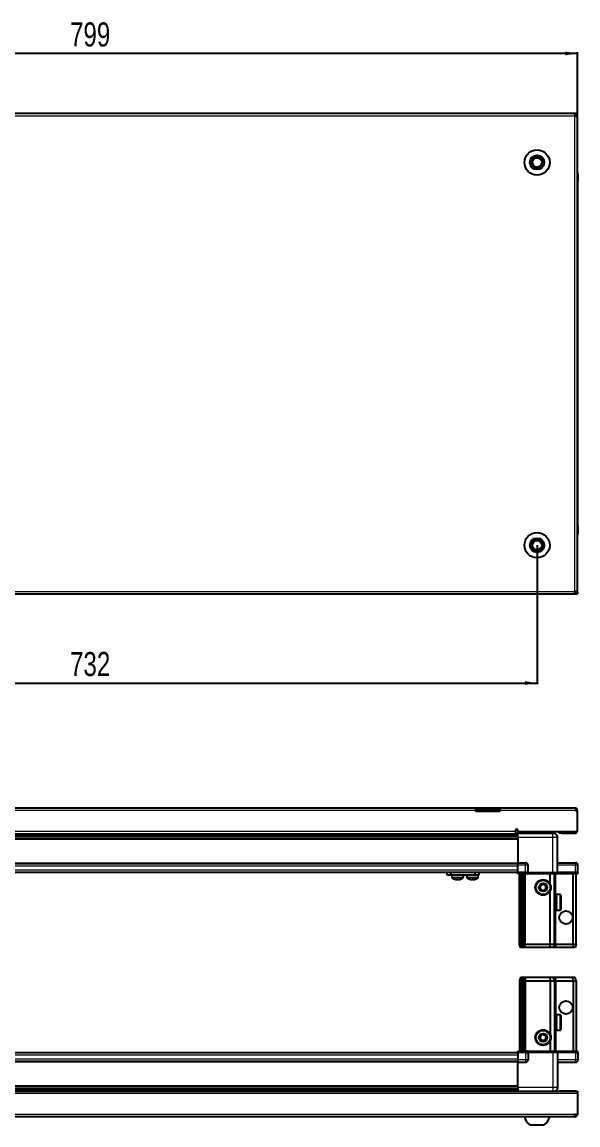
# Model space of a CAD drawing. Header units: millimetres. Extents: x 799 to 3115, y 853 to 1828.
# Drawn here: x 1261 to 1723, y 853 to 1770 of the extents above; entities that cross this region are included whole.
import ezdxf

# ---------------------------------------------------------------- set-up
doc = ezdxf.new("R2010")
doc.units = ezdxf.units.MM
doc.layers.add('FORMAT', color=7, linetype='Continuous')
doc.styles.add('SLDTEXTSTYLE0', font='TXT', dxfattribs={"width": 0.75})
doc.dimstyles.new('SLDDIMSTYLE0', dxfattribs={"dimtxt": 20, "dimasz": 10, "dimexe": 0, "dimexo": 0.0625, "dimgap": 5, "dimtad": 2, "dimdec": 1, "dimrnd": 1e-09, "dimzin": 12, "dimdsep": 46, "dimtxsty": 'SLDTEXTSTYLE0', "dimsah": 1, "dimcen": 0.09, "dimadec": 0, "dimazin": 3, "dimtfac": 1, "dimtofl": 0, "dimtmove": 0, "dimatfit": 3, "dimfxl": 0, "dimfrac": 2, "dimtolj": 1, "dimtzin": 12, "dimarcsym": 0})

# ---------------------------------------------------------------- blocks, each defined once
blk = doc.blocks.new('_D_1')
at = {"layer": 'FORMAT'}
for p, q in [((923.97, 1693.44), (923.97, 1744.43)), ((1722.97, 1743.43), (923.97, 1743.43)), ((1722.97, 1693.44), (1722.97, 1744.43))]:
    blk.add_line(p, q, dxfattribs=at)
for points in [[(923.97, 1743.43), (933.97, 1741.9), (933.97, 1744.97)], [(1722.97, 1743.43), (1712.97, 1744.97), (1712.97, 1741.9)]]:
    blk.add_solid(points, dxfattribs=at)
at = {"layer": 'FORMAT', "insert": (1301.3, 1769.22), "char_height": 20, "attachment_point": 1, "style": 'SLDTEXTSTYLE0'}
blk.add_mtext('799', dxfattribs=at)
blk = doc.blocks.new('_D_2')
at = {"layer": 'FORMAT'}
for p, q in [((957.47, 1334.92), (957.47, 1219.43)), ((1689.47, 1334.92), (1689.47, 1219.43)), ((957.47, 1220.43), (1689.47, 1220.43))]:
    blk.add_line(p, q, dxfattribs=at)
for points in [[(957.47, 1220.43), (967.47, 1218.9), (967.47, 1221.97)], [(1689.47, 1220.43), (1679.47, 1221.97), (1679.47, 1218.9)]]:
    blk.add_solid(points, dxfattribs=at)
at = {"layer": 'FORMAT', "insert": (1301.3, 1246.22), "char_height": 20, "attachment_point": 1, "style": 'SLDTEXTSTYLE0'}
blk.add_mtext('732', dxfattribs=at)

msp = doc.modelspace()

# ---------------------------------------------------------------- linework, layer by layer
at = {"color": 7, "linetype": 'Continuous', "lineweight": 25}
for p, q in [((1720.87, 1693.43), (926.07, 1693.43)), ((1720.87, 1691.33), (1720.87, 1693.43)), ((1722.97, 1693.43), (1720.87, 1693.43)), ((1720.87, 1691.93), (1722.97, 1691.93)), ((1720.87, 1691.33), (1722.97, 1691.33)), ((1722.97, 1691.93), (1722.97, 1693.43)), ((1722.97, 1691.33), (1722.97, 1691.93)), ((1722.97, 1296.53), (1722.97, 1691.33)), ((1722.97, 1644.76), (1722.97, 1644.76)), ((1723.47, 1643.43), (1723.47, 1636.93)), ((1723.47, 1636.93), (1723.47, 1643.43)), ((1722.97, 1636.93), (1723.47, 1636.93)), ((1723.32, 1350.93), (1723.32, 1636.93)), ((1723.47, 1636.93), (1723.47, 1636.93)), ((1723.47, 1636.93), (1723.47, 1636.93)), ((1722.97, 1350.93), (1723.47, 1350.93)), ((1723.47, 1350.93), (1723.47, 1350.93)), ((1723.47, 1344.43), (1723.47, 1350.93)), ((1723.47, 1350.93), (1723.47, 1344.43)), ((926.07, 1294.43), (1720.87, 1294.43)), ((1720.87, 1294.43), (1720.87, 1296.53)), ((1722.97, 1296.53), (1720.87, 1296.53)), ((1722.97, 1295.93), (1720.87, 1295.93)), ((1720.87, 1294.43), (1722.97, 1294.43)), ((1722.97, 1295.93), (1722.97, 1296.53)), ((1722.97, 1295.93), (1722.97, 1294.43)), ((1008.47, 1116.67), (1638.47, 1116.67)), ((1638.47, 1114.57), (1638.47, 1116.67)), ((1638.47, 1116.67), (1648.47, 1116.67)), ((1648.47, 1115.17), (1638.47, 1115.17)), ((1638.47, 1113.67), (1638.47, 1114.57)), ((1658.47, 1113.67), (1638.47, 1113.67)), ((1648.47, 1116.67), (1658.47, 1116.67)), ((1658.47, 1115.17), (1648.47, 1115.17)), ((1658.47, 1116.67), (1721.37, 1116.67)), ((1658.47, 1116.67), (1658.47, 1114.57)), ((1658.47, 1113.67), (1658.47, 1114.57)), ((1721.97, 1114.57), (1721.97, 1113.67)), ((1721.97, 1114.57), (1722.97, 1114.57)), ((1722.97, 1113.67), (1721.97, 1113.67)), ((1722.97, 1113.67), (1722.97, 1114.57)), ((1722.97, 1097.17), (1722.97, 1113.67)), ((1673.47, 1093.23), (973.47, 1093.23)), ((1673.47, 1093.19), (973.47, 1093.19)), ((975.47, 1095.17), (1671.47, 1095.17)), ((999.59, 1095.02), (1647.35, 1095.02)), ((1641.97, 1095.17), (1641.97, 1095.02)), ((1642.08, 1095.17), (1642.08, 1095.02)), ((1642.26, 1095.17), (1642.26, 1095.02)), ((1642.77, 1095.17), (1642.77, 1095.02)), ((1643.16, 1095.17), (1643.16, 1095.02)), ((1644.02, 1095.17), (1644.02, 1095.02)), ((1644.58, 1095.17), (1644.58, 1095.02)), ((1645.7, 1095.17), (1645.7, 1095.02)), ((1646.38, 1095.17), (1646.38, 1095.02)), ((1647.35, 1095.02), (1647.65, 1095.02)), ((1647.65, 1095.17), (1647.65, 1095.02)), ((1647.65, 1095.02), (1647.66, 1095.02)), ((1647.66, 1095.02), (1648.39, 1095.02)), ((1647.92, 1095.17), (1647.92, 1095.02)), ((1648.39, 1095.17), (1648.39, 1095.02)), ((1648.39, 1095.02), (1649.68, 1095.02)), ((1649.59, 1095.02), (1673.47, 1095.02)), ((1649.68, 1095.17), (1649.68, 1095.02)), ((1649.78, 1095.17), (1649.78, 1095.02)), ((1650.4, 1095.17), (1650.4, 1095.02)), ((1651.6, 1095.17), (1651.6, 1095.02)), ((1652.22, 1095.17), (1652.22, 1095.02)), ((1653.21, 1095.17), (1653.21, 1095.02)), ((1653.68, 1095.17), (1653.68, 1095.02)), ((1654.35, 1095.17), (1654.35, 1095.02)), ((1654.63, 1095.17), (1654.63, 1095.02)), ((1654.92, 1095.17), (1654.92, 1095.02)), ((1654.97, 1095.02), (1654.97, 1095.17)), ((1654.97, 1095.17), (1654.97, 1095.02)), ((1671.47, 1097.27), (1671.47, 1098.02)), ((1671.47, 1097.27), (1671.47, 1095.17)), ((1673.47, 1098.02), (1673.47, 1097.17)), ((1673.47, 1097.17), (1722.97, 1097.17)), ((1673.47, 1097.17), (1673.47, 1095.67)), ((1673.47, 1095.67), (1702.47, 1095.67)), ((1673.47, 1092.17), (1673.47, 1071.17)), ((1676.22, 1097.17), (1676.22, 1095.67)), ((1702.72, 1095.67), (1702.72, 1097.17)), ((1706.47, 1063.17), (1706.47, 1092.17)), ((1707.97, 1095.67), (1707.97, 1097.17)), ((1709.97, 1095.67), (1707.97, 1095.67)), ((1709.97, 1095.67), (1720.87, 1095.67)), ((973.47, 1070.52), (1673.47, 1070.52)), ((973.47, 1063.32), (1673.47, 1063.32)), ((1614.82, 1060.82), (1614.82, 1063.32)), ((1617.82, 1063.32), (1617.82, 1060.82)), ((1638.02, 1060.82), (1638.02, 1063.32)), ((1641.02, 1063.32), (1641.02, 1060.82)), ((1673.47, 1071.17), (1679.97, 1071.17)), ((1673.47, 1069.17), (1673.47, 1071.17)), ((1673.47, 1063.17), (1673.47, 1069.17)), ((1673.47, 1063.17), (1679.97, 1063.17)), ((1673.47, 1063.17), (1673.47, 1062.84)), ((1673.47, 1063.17), (1673.47, 1063.17)), ((1679.97, 1063.17), (1673.47, 1063.17)), ((1673.47, 1061.97), (1673.47, 1062.84)), ((1673.47, 1062.84), (1673.47, 1062.84)), ((1673.47, 1062.84), (1679.97, 1062.84)), ((1681.97, 1063.17), (1679.97, 1063.17)), ((1681.97, 1063.17), (1681.97, 1069.17)), ((1681.97, 1063.17), (1681.97, 1061.97)), ((1681.97, 1063.17), (1682.17, 1063.17)), ((1682.17, 1063.17), (1702.47, 1063.17)), ((1702.47, 1063.17), (1706.47, 1063.17)), ((1706.47, 1071.17), (1721.47, 1071.17)), ((1706.47, 1063.17), (1706.47, 1061.97)), ((1706.47, 1063.17), (1706.67, 1063.17)), ((1706.67, 1063.17), (1721.47, 1063.17)), ((1721.47, 1063.17), (1706.67, 1063.17)), ((1723.47, 1063.17), (1721.47, 1063.17)), ((1722.97, 1061.97), (1723.47, 1062.84)), ((1723.47, 1063.17), (1723.47, 1069.17)), ((1723.47, 1063.17), (1723.47, 1062.84)), ((1617.82, 1060.82), (1614.82, 1060.82)), ((1638.02, 1060.82), (1617.82, 1060.82)), ((1618.67, 1060.82), (1618.67, 1058.92)), ((1628.17, 1058.92), (1628.17, 1060.82)), ((1628.22, 1058.92), (1628.22, 1060.82)), ((1631.17, 1060.82), (1631.17, 1058.92)), ((1641.02, 1060.82), (1638.02, 1060.82)), ((1640.67, 1058.92), (1640.67, 1060.82)), ((1681.29, 1061.97), (1673.47, 1061.97)), ((1674.97, 1003.67), (1674.97, 1061.97)), ((1676.47, 1003.67), (1676.47, 1061.97)), ((1677.97, 1003.67), (1677.97, 1061.97)), ((1678.97, 1003.67), (1678.97, 1061.97)), ((1681.29, 1061.97), (1681.97, 1061.97)), ((1682.17, 1061.97), (1681.97, 1061.97)), ((1702.47, 1061.97), (1682.17, 1061.97)), ((1700.47, 1053.17), (1700.47, 1061.97)), ((1706.47, 1061.97), (1702.47, 1061.97)), ((1703.97, 1003.67), (1703.97, 1061.97)), ((1706.67, 1061.97), (1706.47, 1061.97)), ((1721.47, 1061.97), (1706.67, 1061.97)), ((1719.47, 1003.67), (1719.47, 1061.97)), ((1721.47, 1061.97), (1722.97, 1061.97)), ((1721.97, 1003.67), (1721.97, 1061.97)), ((1700.47, 1003.67), (1700.47, 1048.17)), ((1708.37, 1044.67), (1705.47, 1044.67)), ((1705.47, 1044.67), (1705.47, 1044.66)), ((1705.97, 1044.66), (1705.47, 1044.66)), ((1705.47, 1044.66), (1705.47, 1044.58)), ((1705.47, 1044.58), (1705.47, 1044.24)), ((1705.97, 1044.58), (1705.47, 1044.58)), ((1705.97, 1044.58), (1705.97, 1044.66)), ((1704, 1042.17), (1703.97, 1042.17)), ((1704.49, 1041.48), (1704, 1042.17)), ((1704, 1042.17), (1704, 1041.13)), ((1704, 1041.13), (1704, 1034.17)), ((1704.97, 1042.17), (1704.49, 1041.48)), ((1704.49, 1041.48), (1704.49, 1040.62)), ((1704.49, 1040.62), (1704.49, 1034.86)), ((1704.97, 1042.17), (1704.97, 1041.13)), ((1704.97, 1041.13), (1704.97, 1034.17)), ((1705.47, 1042.57), (1705.37, 1042.57)), ((1705.37, 1042.57), (1705.37, 1033.77)), ((1705.97, 1044.24), (1705.47, 1044.24)), ((1705.47, 1044.24), (1705.47, 1043.93)), ((1705.47, 1043.93), (1705.47, 1043.22)), ((1705.97, 1043.93), (1705.47, 1043.93)), ((1705.97, 1043.22), (1705.47, 1043.22)), ((1705.47, 1043.22), (1705.47, 1042.72)), ((1705.47, 1042.72), (1705.47, 1041.71)), ((1705.97, 1042.72), (1705.47, 1042.72)), ((1705.97, 1041.71), (1705.47, 1041.71)), ((1705.47, 1041.71), (1705.47, 1041.06)), ((1705.47, 1041.06), (1705.47, 1039.85)), ((1705.97, 1041.06), (1705.47, 1041.06)), ((1705.97, 1039.85), (1705.47, 1039.85)), ((1705.47, 1039.85), (1705.47, 1039.31)), ((1705.97, 1039.31), (1705.47, 1039.31)), ((1705.47, 1039.12), (1705.47, 1037.83)), ((1705.97, 1039.12), (1705.47, 1039.12)), ((1705.97, 1037.83), (1705.47, 1037.83)), ((1705.97, 1037.44), (1705.47, 1037.44)), ((1705.47, 1037.44), (1705.47, 1037.09)), ((1705.97, 1037.09), (1705.47, 1037.09)), ((1705.47, 1037.09), (1705.47, 1035.84)), ((1705.97, 1035.84), (1705.47, 1035.84)), ((1705.47, 1035.84), (1705.47, 1035.16)), ((1705.97, 1043.93), (1705.97, 1044.24)), ((1705.97, 1042.72), (1705.97, 1043.22)), ((1705.97, 1041.06), (1705.97, 1041.71)), ((1705.97, 1039.12), (1705.97, 1039.85)), ((1705.97, 1037.09), (1705.97, 1037.83)), ((1705.97, 1035.16), (1705.97, 1035.84)), ((1709.17, 1043.87), (1709.17, 1042.39)), ((1709.17, 1042.39), (1709.17, 1032.47)), ((1703.97, 1034.17), (1704, 1034.17)), ((1704, 1034.17), (1704.49, 1034.86)), ((1704.49, 1034.86), (1704.97, 1034.17)), ((1705.37, 1033.77), (1705.47, 1033.77)), ((1705.47, 1035.16), (1705.47, 1034.08)), ((1705.97, 1035.16), (1705.47, 1035.16)), ((1705.97, 1034.08), (1705.47, 1034.08)), ((1705.47, 1034.08), (1705.47, 1033.53)), ((1705.47, 1033.53), (1705.47, 1032.72)), ((1705.97, 1033.53), (1705.47, 1033.53)), ((1705.97, 1032.72), (1705.47, 1032.72)), ((1705.47, 1032.72), (1705.47, 1032.35)), ((1705.47, 1032.35), (1705.47, 1031.89)), ((1705.97, 1032.35), (1705.47, 1032.35)), ((1705.97, 1031.89), (1705.47, 1031.89)), ((1705.47, 1031.89), (1705.47, 1031.74)), ((1705.47, 1031.74), (1705.47, 1031.67)), ((1705.97, 1031.74), (1705.47, 1031.74)), ((1705.47, 1031.67), (1708.37, 1031.67)), ((1705.97, 1033.53), (1705.97, 1034.08)), ((1705.97, 1032.35), (1705.97, 1032.72)), ((1705.97, 1031.74), (1705.97, 1031.89)), ((1674.97, 1003.67), (1676.47, 1003.67)), ((1675.77, 1000.67), (1674.97, 1003.67)), ((1676.93, 1000.67), (1675.77, 1000.67)), ((1676.47, 1003.67), (1677.97, 1003.67)), ((1676.93, 1000.67), (1676.47, 1003.67)), ((1677.43, 1000.67), (1676.93, 1000.67)), ((1677.43, 1000.67), (1677.97, 1003.67)), ((1678.17, 1000.67), (1677.43, 1000.67)), ((1677.97, 1003.67), (1678.97, 1003.67)), ((1678.17, 1000.67), (1678.97, 1003.67)), ((1679.97, 1000.67), (1678.17, 1000.67)), ((1678.97, 1003.67), (1679.97, 1003.67)), ((1679.97, 1003.67), (1700.47, 1003.67)), ((1700.14, 1000.67), (1679.97, 1000.67)), ((1700.14, 1000.67), (1700.47, 1003.67)), ((1703.17, 1000.67), (1700.14, 1000.67)), ((1700.47, 1003.67), (1703.97, 1003.67)), ((1703.97, 1003.67), (1703.17, 1000.67)), ((1704.97, 1000.67), (1703.17, 1000.67)), ((1703.97, 1003.67), (1704.97, 1003.67)), ((1704.97, 1003.67), (1719.47, 1003.67)), ((1719.32, 1000.67), (1704.97, 1000.67)), ((1719.47, 1003.67), (1719.32, 1000.67)), ((1721.17, 1000.67), (1719.32, 1000.67)), ((1719.47, 1003.67), (1721.97, 1003.67)), ((1721.97, 1003.67), (1721.17, 1000.67)), ((1675.77, 975.97), (1674.97, 972.97)), ((1674.97, 972.97), (1676.47, 972.97)), ((1674.97, 972.97), (1674.97, 914.67)), ((1676.93, 975.97), (1675.77, 975.97)), ((1676.93, 975.97), (1676.47, 972.97)), ((1676.47, 972.97), (1677.97, 972.97)), ((1676.47, 972.97), (1676.47, 914.67)), ((1677.43, 975.97), (1676.93, 975.97)), ((1677.43, 975.97), (1677.97, 972.97)), ((1678.17, 975.97), (1677.43, 975.97)), ((1677.97, 972.97), (1678.97, 972.97)), ((1677.97, 972.97), (1677.97, 914.67)), ((1678.17, 975.97), (1678.97, 972.97)), ((1679.97, 975.97), (1678.17, 975.97)), ((1678.97, 972.97), (1678.97, 914.67)), ((1678.97, 972.97), (1679.97, 972.97)), ((1700.14, 975.97), (1679.97, 975.97)), ((1679.97, 972.97), (1700.47, 972.97)), ((1700.14, 975.97), (1700.47, 972.97)), ((1703.17, 975.97), (1700.14, 975.97)), ((1700.47, 972.97), (1700.47, 928.47)), ((1700.47, 972.97), (1703.97, 972.97)), ((1703.97, 972.97), (1703.17, 975.97)), ((1704.97, 975.97), (1703.17, 975.97)), ((1703.97, 972.97), (1703.97, 914.67)), ((1703.97, 972.97), (1704.97, 972.97)), ((1719.32, 975.97), (1704.97, 975.97)), ((1704.97, 972.97), (1719.47, 972.97)), ((1719.47, 972.97), (1719.32, 975.97)), ((1721.17, 975.97), (1719.32, 975.97)), ((1719.47, 972.97), (1721.97, 972.97)), ((1719.47, 972.97), (1719.47, 914.67)), ((1721.97, 972.97), (1721.17, 975.97)), ((1721.97, 972.97), (1721.97, 914.67)), ((1708.37, 944.97), (1705.47, 944.97)), ((1705.97, 944.97), (1705.47, 944.97)), ((1705.47, 944.97), (1705.47, 944.92)), ((1705.47, 944.92), (1705.47, 944.64)), ((1705.97, 944.92), (1705.47, 944.92)), ((1705.97, 944.64), (1705.47, 944.64)), ((1705.47, 944.64), (1705.47, 944.37)), ((1705.97, 944.37), (1705.47, 944.37)), ((1705.47, 944.37), (1705.47, 943.7)), ((1705.97, 943.7), (1705.47, 943.7)), ((1705.47, 943.7), (1705.47, 943.23)), ((1705.97, 944.92), (1705.97, 944.97)), ((1705.97, 944.37), (1705.97, 944.64)), ((1705.97, 943.23), (1705.97, 943.7)), ((1709.17, 944.17), (1709.17, 932.77)), ((1704, 942.47), (1703.97, 942.47)), ((1703.97, 934.47), (1704, 934.47)), ((1704.49, 941.78), (1704, 942.47)), ((1704, 942.47), (1704, 934.47)), ((1704, 934.47), (1704.49, 935.16)), ((1704.97, 942.47), (1704.49, 941.78)), ((1704.49, 941.78), (1704.49, 935.16)), ((1704.49, 935.16), (1704.97, 934.47)), ((1704.97, 942.47), (1704.97, 934.47)), ((1705.47, 942.87), (1705.37, 942.87)), ((1705.37, 942.87), (1705.37, 934.07)), ((1705.47, 943.23), (1705.47, 942.25)), ((1705.97, 943.23), (1705.47, 943.23)), ((1705.97, 942.25), (1705.47, 942.25)), ((1705.47, 942.25), (1705.47, 941.63)), ((1705.47, 941.63), (1705.47, 940.43)), ((1705.97, 941.63), (1705.47, 941.63)), ((1705.97, 940.43), (1705.47, 940.43)), ((1705.47, 940.43), (1705.47, 939.8)), ((1705.97, 939.8), (1705.47, 939.8)), ((1705.47, 939.72), (1705.47, 938.42)), ((1705.97, 939.72), (1705.47, 939.72)), ((1705.97, 938.42), (1705.47, 938.42)), ((1705.97, 937.94), (1705.47, 937.94)), ((1705.47, 937.94), (1705.47, 937.69)), ((1705.47, 937.69), (1705.47, 936.42)), ((1705.97, 937.69), (1705.47, 937.69)), ((1705.97, 936.42), (1705.47, 936.42)), ((1705.47, 936.42), (1705.47, 935.73)), ((1705.47, 935.73), (1705.47, 934.61)), ((1705.97, 935.73), (1705.47, 935.73)), ((1705.97, 934.61), (1705.47, 934.61)), ((1705.47, 934.61), (1705.47, 934.04)), ((1705.97, 941.63), (1705.97, 942.25)), ((1705.97, 939.72), (1705.97, 940.43)), ((1705.97, 937.69), (1705.97, 938.42)), ((1705.97, 935.73), (1705.97, 936.42)), ((1705.97, 934.04), (1705.97, 934.61)), ((1705.37, 934.07), (1705.47, 934.07)), ((1705.47, 934.04), (1705.47, 933.18)), ((1705.97, 934.04), (1705.47, 934.04)), ((1705.97, 933.18), (1705.47, 933.18)), ((1705.47, 933.18), (1705.47, 932.79)), ((1705.47, 932.79), (1705.47, 932.28)), ((1705.97, 932.79), (1705.47, 932.79)), ((1705.97, 932.28), (1705.47, 932.28)), ((1705.47, 932.28), (1705.47, 932.09)), ((1705.47, 932.09), (1705.47, 931.97)), ((1705.97, 932.09), (1705.47, 932.09)), ((1705.47, 931.97), (1708.37, 931.97)), ((1705.97, 932.79), (1705.97, 933.18)), ((1705.97, 932.09), (1705.97, 932.28)), ((1700.47, 923.47), (1700.47, 914.67)), ((1673.47, 913.32), (973.47, 913.32)), ((1673.47, 914.67), (1681.29, 914.67)), ((1673.47, 913.81), (1673.47, 914.67)), ((1679.97, 913.81), (1673.47, 913.81)), ((1673.47, 913.47), (1673.47, 913.81)), ((1679.97, 913.47), (1673.47, 913.47)), ((1673.47, 913.47), (1673.47, 907.47)), ((1673.47, 907.47), (1673.47, 905.47)), ((1679.97, 913.47), (1681.97, 913.47)), ((1681.97, 913.47), (1679.97, 913.47)), ((1681.97, 914.67), (1681.29, 914.67)), ((1681.97, 913.47), (1681.97, 914.67)), ((1681.97, 914.67), (1682.17, 914.67)), ((1682.17, 913.47), (1681.97, 913.47)), ((1681.97, 913.47), (1681.97, 907.47)), ((1682.17, 914.67), (1702.47, 914.67)), ((1702.47, 913.47), (1682.17, 913.47)), ((1702.47, 914.67), (1706.47, 914.67)), ((1706.47, 913.47), (1702.47, 913.47)), ((1706.47, 913.47), (1706.47, 914.67)), ((1706.47, 914.67), (1706.67, 914.67)), ((1706.67, 913.47), (1706.47, 913.47)), ((1706.47, 913.47), (1706.47, 884.47)), ((1706.67, 914.67), (1721.47, 914.67)), ((1721.47, 913.47), (1706.67, 913.47)), ((1722.97, 914.67), (1721.47, 914.67)), ((1721.47, 913.47), (1723.47, 913.47)), ((1723.47, 913.81), (1722.97, 914.67)), ((1723.47, 913.81), (1722.97, 914.67)), ((1723.47, 913.47), (1723.47, 913.81)), ((1723.47, 913.47), (1723.47, 913.81)), ((1723.47, 913.47), (1723.47, 913.47)), ((1723.47, 913.47), (1723.47, 907.47)), ((1673.47, 906.12), (973.47, 906.12)), ((1673.47, 905.47), (1679.97, 905.47)), ((1673.47, 884.47), (1673.47, 905.47)), ((1706.47, 905.47), (1721.47, 905.47)), ((923.97, 881.47), (1722.97, 881.47)), ((973.47, 883.45), (1673.47, 883.45)), ((973.47, 883.41), (1673.47, 883.41)), ((1647.35, 881.62), (999.59, 881.62)), ((1641.97, 881.47), (1641.97, 881.62)), ((1642.14, 881.47), (1642.14, 881.62)), ((1642.35, 881.47), (1642.35, 881.62)), ((1642.91, 881.47), (1642.91, 881.62)), ((1643.33, 881.47), (1643.33, 881.62)), ((1644.23, 881.47), (1644.23, 881.62)), ((1644.82, 881.47), (1644.82, 881.62)), ((1645.96, 881.47), (1645.96, 881.62)), ((1646.66, 881.47), (1646.66, 881.62)), ((1647.93, 881.62), (1647.35, 881.62)), ((1647.93, 881.47), (1647.93, 881.62)), ((1647.94, 881.62), (1647.93, 881.62)), ((1648.67, 881.62), (1647.94, 881.62)), ((1648.11, 881.47), (1648.11, 881.62)), ((1648.61, 881.47), (1648.61, 881.62)), ((1648.67, 881.47), (1648.67, 881.62)), ((1649.59, 881.62), (1648.67, 881.62)), ((1648.67, 881.62), (1648.67, 881.62)), ((1673.47, 881.62), (1649.59, 881.62)), ((1649.96, 881.47), (1649.96, 881.62)), ((1650.67, 881.47), (1650.67, 881.62)), ((1651.84, 881.47), (1651.84, 881.62)), ((1652.45, 881.47), (1652.45, 881.62)), ((1653.4, 881.47), (1653.4, 881.62)), ((1653.85, 881.47), (1653.85, 881.62)), ((1654.47, 881.47), (1654.47, 881.62)), ((1654.71, 881.47), (1654.71, 881.62)), ((1654.95, 881.47), (1654.95, 881.62)), ((1654.97, 881.47), (1654.97, 881.62)), ((1707.97, 881.57), (1707.97, 881.47)), ((1707.97, 881.57), (1720.87, 881.57)), ((1722.97, 881.47), (1722.97, 879.37)), ((1722.97, 879.37), (1722.97, 862.07)), ((1722.97, 862.07), (1720.87, 862.07)), ((1720.87, 859.97), (1720.87, 862.07)), ((1720.87, 859.97), (926.07, 859.97)), ((1683.47, 853.37), (1695.47, 853.37))]:
    msp.add_line(p, q, dxfattribs=at)
at = {"color": 8, "linetype": 'Continuous', "lineweight": 18}
for p, q in [((1720.87, 1691.33), (926.07, 1691.33)), ((1720.87, 1296.53), (1720.87, 1691.33)), ((1722.97, 1643.43), (1723.47, 1643.43)), ((1722.97, 1344.43), (1723.47, 1344.43)), ((926.07, 1296.53), (1720.87, 1296.53)), ((1638.47, 1114.57), (1008.47, 1114.57)), ((1648.47, 1116.67), (1648.47, 1115.17)), ((1721.97, 1114.57), (1658.47, 1114.57)), ((1673.47, 1094.44), (973.47, 1094.44)), ((973.47, 1091.99), (1673.47, 1091.99)), ((1673.47, 1090.57), (973.47, 1090.57)), ((975.47, 1097.27), (1671.47, 1097.27)), ((1671.47, 1095.67), (1673.47, 1095.67)), ((1702.47, 1092.17), (1673.47, 1092.17)), ((1702.47, 1063.17), (1702.47, 1092.17)), ((1709.97, 1097.17), (1709.97, 1095.67)), ((1720.87, 1097.17), (1720.87, 1095.67)), ((973.47, 1071.17), (1673.47, 1071.17)), ((973.47, 1068.52), (1673.47, 1068.52)), ((973.47, 1065.32), (1673.47, 1065.32)), ((1679.97, 1069.17), (1673.47, 1069.17)), ((1673.47, 1063.17), (1673.47, 1062.84)), ((1679.97, 1069.17), (1679.97, 1071.17)), ((1679.97, 1063.17), (1679.97, 1069.17)), ((1681.97, 1069.17), (1679.97, 1069.17)), ((1679.97, 1063.17), (1679.97, 1062.84)), ((1682.17, 1063.17), (1682.17, 1061.97)), ((1702.47, 1063.17), (1702.47, 1061.97)), ((1721.47, 1069.17), (1706.47, 1069.17)), ((1706.67, 1063.17), (1706.67, 1061.97)), ((1721.47, 1071.17), (1721.47, 1069.17)), ((1721.47, 1063.17), (1721.47, 1069.17)), ((1723.47, 1069.17), (1721.47, 1069.17)), ((1721.47, 1063.17), (1721.47, 1061.97)), ((1620.88, 1058.92), (1618.67, 1058.92)), ((1620.98, 1058.55), (1618.86, 1058.55)), ((1628.17, 1058.92), (1620.88, 1058.92)), ((1627.98, 1058.55), (1620.98, 1058.55)), ((1628.03, 1058.55), (1627.98, 1058.55)), ((1628.22, 1058.92), (1628.17, 1058.92)), ((1638.67, 1058.92), (1631.17, 1058.92)), ((1638.56, 1058.55), (1631.36, 1058.55)), ((1640.48, 1058.55), (1638.56, 1058.55)), ((1640.67, 1058.92), (1638.67, 1058.92)), ((1679.97, 1003.67), (1679.97, 1061.97)), ((1704.97, 1042.17), (1704.97, 1061.97)), ((1708.37, 1044.67), (1708.37, 1042.98)), ((1708.37, 1042.98), (1708.37, 1031.67)), ((1704.97, 1003.67), (1704.97, 1034.17)), ((1679.97, 1000.67), (1679.97, 1003.67)), ((1704.97, 1003.67), (1704.97, 1000.67)), ((1679.97, 975.97), (1679.97, 972.97)), ((1679.97, 972.97), (1679.97, 914.67)), ((1704.97, 972.97), (1704.97, 975.97)), ((1704.97, 972.97), (1704.97, 942.47)), ((1708.37, 944.97), (1708.37, 931.97)), ((1704.97, 934.47), (1704.97, 914.67)), ((1673.47, 911.32), (973.47, 911.32)), ((1673.47, 908.12), (973.47, 908.12)), ((1679.97, 907.47), (1673.47, 907.47)), ((1679.97, 913.47), (1679.97, 913.81)), ((1679.97, 913.47), (1679.97, 907.47)), ((1679.97, 907.47), (1679.97, 905.47)), ((1681.97, 907.47), (1679.97, 907.47)), ((1682.17, 914.67), (1682.17, 913.47)), ((1702.47, 913.47), (1702.47, 914.67)), ((1702.47, 913.47), (1702.47, 884.47)), ((1721.47, 907.47), (1706.47, 907.47)), ((1706.67, 914.67), (1706.67, 913.47)), ((1721.47, 913.47), (1721.47, 914.67)), ((1721.47, 913.47), (1721.47, 907.47)), ((1723.47, 907.47), (1721.47, 907.47)), ((1721.47, 905.47), (1721.47, 907.47)), ((1673.47, 905.47), (973.47, 905.47)), ((973.47, 886.07), (1673.47, 886.07)), ((1673.47, 884.66), (973.47, 884.66)), ((973.47, 882.21), (1673.47, 882.21)), ((1702.47, 884.47), (1673.47, 884.47)), ((1720.87, 881.47), (1720.87, 881.57)), ((1722.97, 879.37), (923.97, 879.37)), ((1720.87, 862.07), (926.07, 862.07))]:
    msp.add_line(p, q, dxfattribs=at)
at = {"color": 7, "linetype": 'Continuous', "lineweight": 25, "flags": 128}
msp.add_lwpolyline([(1721.51, 881.47), (1721.28, 881.53), (1720.87, 881.57)], dxfattribs=at)
at = {"color": 7, "linetype": 'Continuous', "lineweight": 25}
for centre, radius in [((1689.47, 1652.93), 10.5), ((1689.47, 1652.93), 6), ((1689.47, 1652.93), 3.9), ((1689.47, 1334.93), 10.5), ((1689.47, 1334.93), 6), ((1689.47, 1334.93), 3.9), ((1694.47, 1050.67), 6.5), ((1694.47, 1050.67), 3.46), ((1713.47, 1025.67), 5.5), ((1713.47, 950.97), 5.5), ((1694.47, 925.97), 6.5), ((1694.47, 925.97), 3.46)]:
    msp.add_circle(centre, radius, dxfattribs=at)
at = {"color": 8, "linetype": 'Continuous', "lineweight": 18}
for centre in [(1694.47, 1050.67), (1694.47, 925.97)]:
    msp.add_circle(centre, 5.7, dxfattribs=at)
at = {"color": 7, "linetype": 'Continuous', "lineweight": 25}
for centre, radius, start, end in [((1689.47, 1652.93), 4.62, 120, 180), ((1689.47, 1652.93), 4.62, 180, 240), ((1689.47, 1652.93), 4.62, 60, 120), ((1689.47, 1652.93), 4.62, 0, 60), ((1689.47, 1652.93), 4.62, 300, 0), ((1689.47, 1652.93), 4.62, 240, 300), ((1721.47, 1643.43), 2, 360, 41.40962), ((1721.47, 1643.43), 2, 0, 41.39416), ((1689.47, 1334.93), 4.62, 120, 180), ((1689.47, 1334.93), 4.62, 60, 120), ((1689.47, 1334.93), 4.62, 0, 60), ((1721.47, 1344.43), 2, 318.57492, 360), ((1721.47, 1344.43), 2, 318.59038, 0), ((1689.47, 1334.93), 4.62, 180, 240), ((1689.47, 1334.93), 4.62, 240, 300), ((1689.47, 1334.93), 4.62, 300, 0), ((1672.47, 1098.02), 1, 0, 180), ((1720.87, 1097.77), 2.1, 270, 343.39845), ((1679.97, 1069.17), 2, 0, 90), ((1721.47, 1069.17), 2, 0, 90), ((1619.12, 1058.92), 0.45, 180, 235.28209), ((1623.42, 1065.12), 8, 235.28209, 259.05401), ((1623.42, 1065.12), 8, 280.84597, 304.71791), ((1623.47, 1065.12), 8, 280.92113, 304.71791), ((1627.72, 1058.92), 0.45, 304.71791, 0), ((1627.77, 1058.92), 0.45, 304.71791, 0), ((1631.62, 1058.92), 0.45, 180, 235.28209), ((1635.92, 1065.12), 8, 235.28209, 258.92302), ((1635.92, 1065.12), 8, 280.93918, 304.71791), ((1640.22, 1058.92), 0.45, 304.71791, 0), ((1694.47, 1050.67), 2.5, 118.29497, 178.29497), ((1694.47, 1050.67), 2.5, 178.29497, 238.29497), ((1694.47, 1050.67), 2.5, 238.29497, 298.29497), ((1694.47, 1050.67), 2.5, 58.29497, 118.29497), ((1694.47, 1050.67), 2.5, 298.29497, 358.29497), ((1694.47, 1050.67), 2.5, 358.29497, 58.29497), ((1708.37, 1043.87), 0.8, 360, 90), ((1704.97, 1042.57), 0.4, 270, 0), ((1704.97, 1033.77), 0.4, 360, 90), ((1708.37, 1032.47), 0.8, 270, 0), ((1708.37, 944.17), 0.8, 360, 90), ((1704.97, 942.87), 0.4, 270, 0), ((1704.97, 934.07), 0.4, 360, 90), ((1694.47, 925.97), 2.5, 134.67671, 194.67671), ((1694.47, 925.97), 2.5, 194.67671, 254.67671), ((1694.47, 925.97), 2.5, 74.67671, 134.67671), ((1694.47, 925.97), 2.5, 14.67671, 74.67671), ((1694.47, 925.97), 2.5, 314.67671, 14.67671), ((1708.37, 932.77), 0.8, 270, 0), ((1694.47, 925.97), 2.5, 254.67671, 314.67671), ((1679.97, 907.47), 2, 270, 0), ((1721.47, 907.47), 2, 270, 0), ((1720.87, 862.07), 2.1, 270, 0), ((1720.87, 862.07), 0.6, 270, 0), ((1690.5, 863), 11.91, 194.70035, 233.8734), ((1688.45, 863), 11.91, 306.1266, 345.29965)]:
    msp.add_arc(centre, radius, start, end, dxfattribs=at)
for centre, start_param, end_param in [((1679.97, 1059.37), 5.560451, 6.283185), ((1679.97, 917.27), 3.141593, 3.864327)]:
    msp.add_ellipse(centre, major_axis=(0, 3.46), ratio=0.57735, start_param=start_param, end_param=end_param, dxfattribs=at)
for points, knots in [([(1684.85, 1652.93), (1685.18, 1653.51), (1685.75, 1654.49), (1686.57, 1655.91), (1686.98, 1656.62), (1687.16, 1656.93)], [0, 0, 0, 0, 0.439131, 0.751378, 1, 1, 1, 1]), ([(1687.16, 1648.93), (1686.83, 1649.51), (1686.26, 1650.49), (1685.44, 1651.91), (1685.03, 1652.62), (1684.85, 1652.93)], [0, 0, 0, 0, 0.439131, 0.751378, 1, 1, 1, 1]), ([(1687.16, 1656.93), (1687.36, 1656.93), (1688.07, 1656.93), (1689.37, 1656.93), (1690.76, 1656.93), (1691.51, 1656.93), (1691.78, 1656.93)], [0, 0, 0, 0, 0.139329, 0.48527, 0.816356, 1, 1, 1, 1]), ([(1691.78, 1656.93), (1692.11, 1656.36), (1692.68, 1655.38), (1693.5, 1653.96), (1693.91, 1653.25), (1694.09, 1652.93)], [0, 0, 0, 0, 0.439131, 0.751378, 1, 1, 1, 1]), ([(1694.09, 1652.93), (1693.76, 1652.36), (1693.19, 1651.38), (1692.37, 1649.96), (1691.96, 1649.25), (1691.78, 1648.93)], [0, 0, 0, 0, 0.439131, 0.751378, 1, 1, 1, 1]), ([(1691.78, 1648.93), (1691.51, 1648.93), (1690.76, 1648.93), (1689.37, 1648.93), (1688.07, 1648.93), (1687.36, 1648.93), (1687.16, 1648.93)], [0, 0, 0, 0, 0.183644, 0.51473, 0.860671, 1, 1, 1, 1]), ([(1684.85, 1334.93), (1685.18, 1335.51), (1685.75, 1336.49), (1686.57, 1337.91), (1686.98, 1338.62), (1687.16, 1338.93)], [0, 0, 0, 0, 0.439131, 0.751378, 1, 1, 1, 1]), ([(1687.16, 1338.93), (1687.36, 1338.93), (1688.07, 1338.93), (1689.37, 1338.93), (1690.76, 1338.93), (1691.51, 1338.93), (1691.78, 1338.93)], [0, 0, 0, 0, 0.139329, 0.48527, 0.816356, 1, 1, 1, 1]), ([(1691.78, 1338.93), (1692.11, 1338.36), (1692.68, 1337.38), (1693.5, 1335.96), (1693.91, 1335.25), (1694.09, 1334.93)], [0, 0, 0, 0, 0.439131, 0.751378, 1, 1, 1, 1]), ([(1687.16, 1330.93), (1686.83, 1331.51), (1686.26, 1332.49), (1685.44, 1333.91), (1685.03, 1334.62), (1684.85, 1334.93)], [0, 0, 0, 0, 0.439131, 0.751378, 1, 1, 1, 1]), ([(1691.78, 1330.93), (1691.51, 1330.93), (1690.76, 1330.93), (1689.37, 1330.93), (1688.07, 1330.93), (1687.36, 1330.93), (1687.16, 1330.93)], [0, 0, 0, 0, 0.183644, 0.51473, 0.860671, 1, 1, 1, 1]), ([(1694.09, 1334.93), (1693.76, 1334.36), (1693.19, 1333.38), (1692.37, 1331.96), (1691.96, 1331.25), (1691.78, 1330.93)], [0, 0, 0, 0, 0.439131, 0.751378, 1, 1, 1, 1]), ([(1722.97, 1114.57), (1722.94, 1114.83), (1722.89, 1115.32), (1722.5, 1115.96), (1721.94, 1116.44), (1721.48, 1116.57), (1721.25, 1116.64)], [0, 0, 0, 0, 0.260161, 0.506776, 0.753388, 1, 1, 1, 1]), ([(1721.37, 1116.67), (1721.42, 1116.65), (1721.51, 1116.59), (1721.64, 1116.2), (1721.77, 1115.64), (1721.88, 1115.06), (1721.95, 1114.7), (1721.97, 1114.57)], [0, 0, 0, 0, 0.230255, 0.448522, 0.666786, 0.88505, 1, 1, 1, 1]), ([(1673.47, 1092.17), (1673.47, 1092.57), (1673.47, 1093.35), (1673.47, 1094.4), (1673.47, 1095.19), (1673.47, 1095.61), (1673.47, 1095.66), (1673.47, 1095.67)], [0, 0, 0, 0, 0.214694, 0.429388, 0.644082, 0.858775, 1, 1, 1, 1]), ([(1702.47, 1095.67), (1702.54, 1095.67), (1702.67, 1095.67), (1702.83, 1095.67), (1702.95, 1095.67), (1702.96, 1095.67), (1702.97, 1095.67)], [0, 0, 0, 0, 0.249394, 0.500333, 0.750167, 1, 1, 1, 1]), ([(1706.47, 1092.17), (1706.42, 1092.61), (1706.35, 1093.29), (1705.92, 1094.1), (1705.46, 1094.67), (1704.9, 1095.12), (1704.09, 1095.55), (1703.41, 1095.63), (1702.97, 1095.67)], [0, 0, 0, 0, 0.239457, 0.368361, 0.5, 0.631639, 0.760543, 1, 1, 1, 1]), ([(1621.91, 1057.27), (1621.9, 1057.27), (1621.86, 1057.28), (1621.65, 1057.34), (1621.49, 1057.41), (1621.43, 1057.43), (1621.42, 1057.44), (1621.42, 1057.45), (1621.43, 1057.45), (1621.45, 1057.44), (1621.5, 1057.43), (1621.73, 1057.38), (1622.05, 1057.31), (1622.43, 1057.27), (1622.71, 1057.26), (1622.97, 1057.3), (1623.11, 1057.37), (1623.24, 1057.43), (1623.29, 1057.44), (1623.31, 1057.44), (1623.34, 1057.45), (1623.36, 1057.44), (1623.4, 1057.44), (1623.53, 1057.39), (1623.68, 1057.32), (1623.94, 1057.26), (1624.29, 1057.26), (1624.66, 1057.31), (1624.99, 1057.37), (1625.22, 1057.43), (1625.3, 1057.44), (1625.32, 1057.45), (1625.33, 1057.44), (1625.33, 1057.44), (1625.32, 1057.42), (1625.15, 1057.34), (1624.91, 1057.27), (1624.93, 1057.27), (1624.93, 1057.27)], [0, 0, 0, 0, 0.024519, 0.105974, 0.133842, 0.147819, 0.153553, 0.156403, 0.15928, 0.16178, 0.166477, 0.181648, 0.254111, 0.300998, 0.335579, 0.379192, 0.462021, 0.482676, 0.486455, 0.490271, 0.492817, 0.495357, 0.499784, 0.513427, 0.576955, 0.640973, 0.679017, 0.731371, 0.789083, 0.818039, 0.821666, 0.824546, 0.82745, 0.830805, 0.837158, 0.863854, 0.969866, 1, 1, 1, 1]), ([(1634.39, 1057.27), (1634.4, 1057.27), (1634.45, 1057.26), (1634.4, 1057.28), (1634.28, 1057.33), (1634.17, 1057.38), (1634.12, 1057.41), (1634.09, 1057.43), (1634.07, 1057.44), (1634.08, 1057.44), (1634.08, 1057.44), (1634.09, 1057.45), (1634.09, 1057.45)], [0, 0, 0, 0, 0.117513, 0.3191822, 0.6555874, 0.7806573, 0.8588867, 0.9097918, 0.9600554, 0.9795862, 0.9947917, 1, 1, 1, 1]), ([(1634.09, 1057.45), (1634.09, 1057.44), (1634.1, 1057.44), (1634.15, 1057.44), (1634.3, 1057.4), (1634.59, 1057.34), (1634.94, 1057.28), (1635.28, 1057.26), (1635.61, 1057.28), (1635.81, 1057.34), (1635.97, 1057.41), (1636.05, 1057.43), (1636.09, 1057.44), (1636.12, 1057.45), (1636.14, 1057.45), (1636.17, 1057.44), (1636.21, 1057.43), (1636.32, 1057.38), (1636.42, 1057.31), (1636.62, 1057.27), (1636.87, 1057.26), (1637.26, 1057.3), (1637.61, 1057.37), (1637.88, 1057.43), (1637.94, 1057.44), (1637.96, 1057.44), (1637.97, 1057.45), (1637.97, 1057.44), (1637.96, 1057.44), (1637.86, 1057.39), (1637.65, 1057.32), (1637.43, 1057.26), (1637.42, 1057.27), (1637.42, 1057.27)], [0, 0, 0, 0, 0.003351, 0.008063, 0.021119, 0.079476, 0.149012, 0.192992, 0.237333, 0.333888, 0.366922, 0.38349, 0.390287, 0.393665, 0.397075, 0.40004, 0.405607, 0.423591, 0.509487, 0.565066, 0.606058, 0.657756, 0.755941, 0.780424, 0.784904, 0.789427, 0.792445, 0.795456, 0.800704, 0.816876, 0.89218, 0.968066, 1, 1, 1, 1]), ([(1691.93, 1049.3), (1691.94, 1049.82), (1691.97, 1050.78), (1692, 1051.74), (1692.01, 1052.19)], [0, 0, 0, 0, 0.534686, 1, 1, 1, 1]), ([(1694.38, 1047.79), (1694.09, 1047.97), (1693.39, 1048.4), (1692.54, 1048.92), (1692.04, 1049.24), (1691.93, 1049.3)], [0, 0, 0, 0, 0.362901, 0.866875, 1, 1, 1, 1]), ([(1692.01, 1052.19), (1692.47, 1052.43), (1693.32, 1052.89), (1694.16, 1053.35), (1694.56, 1053.56)], [0, 0, 0, 0, 0.534686, 1, 1, 1, 1]), ([(1696.93, 1049.16), (1696.47, 1048.91), (1695.62, 1048.45), (1694.78, 1048), (1694.38, 1047.79)], [0, 0, 0, 0, 0.5346859, 1, 1, 1, 1]), ([(1694.56, 1053.56), (1694.66, 1053.49), (1695.17, 1053.18), (1696.02, 1052.65), (1696.72, 1052.22), (1697.01, 1052.04)], [0, 0, 0, 0, 0.133125, 0.637099, 1, 1, 1, 1]), ([(1697.01, 1052.04), (1697, 1051.53), (1696.97, 1050.56), (1696.94, 1049.6), (1696.93, 1049.16)], [0, 0, 0, 0, 0.5346859, 1, 1, 1, 1]), ([(1691.69, 926.74), (1692.05, 927.1), (1692.74, 927.78), (1693.42, 928.45), (1693.74, 928.76)], [0, 0, 0, 0, 0.534686, 1, 1, 1, 1]), ([(1692.42, 923.94), (1692.33, 924.28), (1692.12, 925.07), (1691.87, 926.04), (1691.72, 926.61), (1691.69, 926.74)], [0, 0, 0, 0, 0.362901, 0.866875, 1, 1, 1, 1]), ([(1693.74, 928.76), (1694.24, 928.63), (1695.17, 928.37), (1696.09, 928.12), (1696.52, 928)], [0, 0, 0, 0, 0.534686, 1, 1, 1, 1]), ([(1696.52, 928), (1696.56, 927.88), (1696.71, 927.3), (1696.96, 926.34), (1697.17, 925.54), (1697.25, 925.21)], [0, 0, 0, 0, 0.133125, 0.637099, 1, 1, 1, 1]), ([(1695.2, 923.18), (1694.7, 923.32), (1693.77, 923.57), (1692.85, 923.82), (1692.42, 923.94)], [0, 0, 0, 0, 0.534686, 1, 1, 1, 1]), ([(1697.25, 925.21), (1696.89, 924.85), (1696.2, 924.17), (1695.52, 923.49), (1695.2, 923.18)], [0, 0, 0, 0, 0.534686, 1, 1, 1, 1]), ([(1673.47, 884.47), (1673.47, 884.08), (1673.47, 883.29), (1673.47, 882.27), (1673.47, 881.64), (1673.47, 881.48), (1673.47, 881.47)], [0, 0, 0, 0, 0.32552, 0.65104, 0.97656, 1, 1, 1, 1]), ([(1706.47, 884.47), (1706.42, 884.03), (1706.35, 883.36), (1705.92, 882.54), (1705.46, 881.99), (1705.06, 881.63), (1704.8, 881.5), (1704.75, 881.47)], [0, 0, 0, 0, 0.363018, 0.558438, 0.758004, 0.95757, 1, 1, 1, 1])]:
    msp.add_open_spline(points, degree=3, knots=knots, dxfattribs=at)
at = {"color": 8, "linetype": 'Continuous', "lineweight": 18}
for points, knots in [([(1702.47, 1092.17), (1702.47, 1092.61), (1702.47, 1093.29), (1702.47, 1094.1), (1702.47, 1094.67), (1702.47, 1095.12), (1702.47, 1095.55), (1702.47, 1095.63), (1702.47, 1095.67)], [0, 0, 0, 0, 0.239457, 0.368361, 0.5, 0.631639, 0.760543, 1, 1, 1, 1]), ([(1702.47, 884.47), (1702.47, 884.03), (1702.47, 883.36), (1702.47, 882.54), (1702.47, 881.99), (1702.47, 881.63), (1702.47, 881.5), (1702.47, 881.47)], [0, 0, 0, 0, 0.363018, 0.558438, 0.758004, 0.95757, 1, 1, 1, 1])]:
    msp.add_open_spline(points, degree=3, knots=knots, dxfattribs=at)
for points in [[(1706.47, 1092.17), (1706.41, 1092.17), (1706.29, 1092.17), (1705.37, 1092.17), (1704.04, 1092.17), (1702.99, 1092.17), (1702.47, 1092.17)], [(1706.47, 884.47), (1706.41, 884.47), (1706.29, 884.47), (1705.37, 884.47), (1704.04, 884.47), (1702.99, 884.47), (1702.47, 884.47)]]:
    msp.add_open_spline(points, degree=3, dxfattribs=at)

# ---------------------------------------------------------------- dimensions: what is measured, and where the dimension line sits
at = {"layer": 'FORMAT'}
dim = msp.add_linear_dim(base=(923.97, 1743.43), p1=(1722.97, 1693.43), p2=(923.97, 1693.43), dimstyle='SLDDIMSTYLE0', dxfattribs=at)
dim.commit()
dim.dimension.update_dxf_attribs({"geometry": '_D_1', "text_midpoint": (1323.47, 1743.43), "dimtype": 160})
dim = msp.add_linear_dim(base=(1689.47, 1220.43), p1=(957.47, 1334.93), p2=(1689.47, 1334.93), angle=0, dimstyle='SLDDIMSTYLE0', dxfattribs=at)
dim.commit()
dim.dimension.update_dxf_attribs({"geometry": '_D_2', "text_midpoint": (1323.47, 1220.43), "dimtype": 160})

doc.saveas('drawing.dxf')
